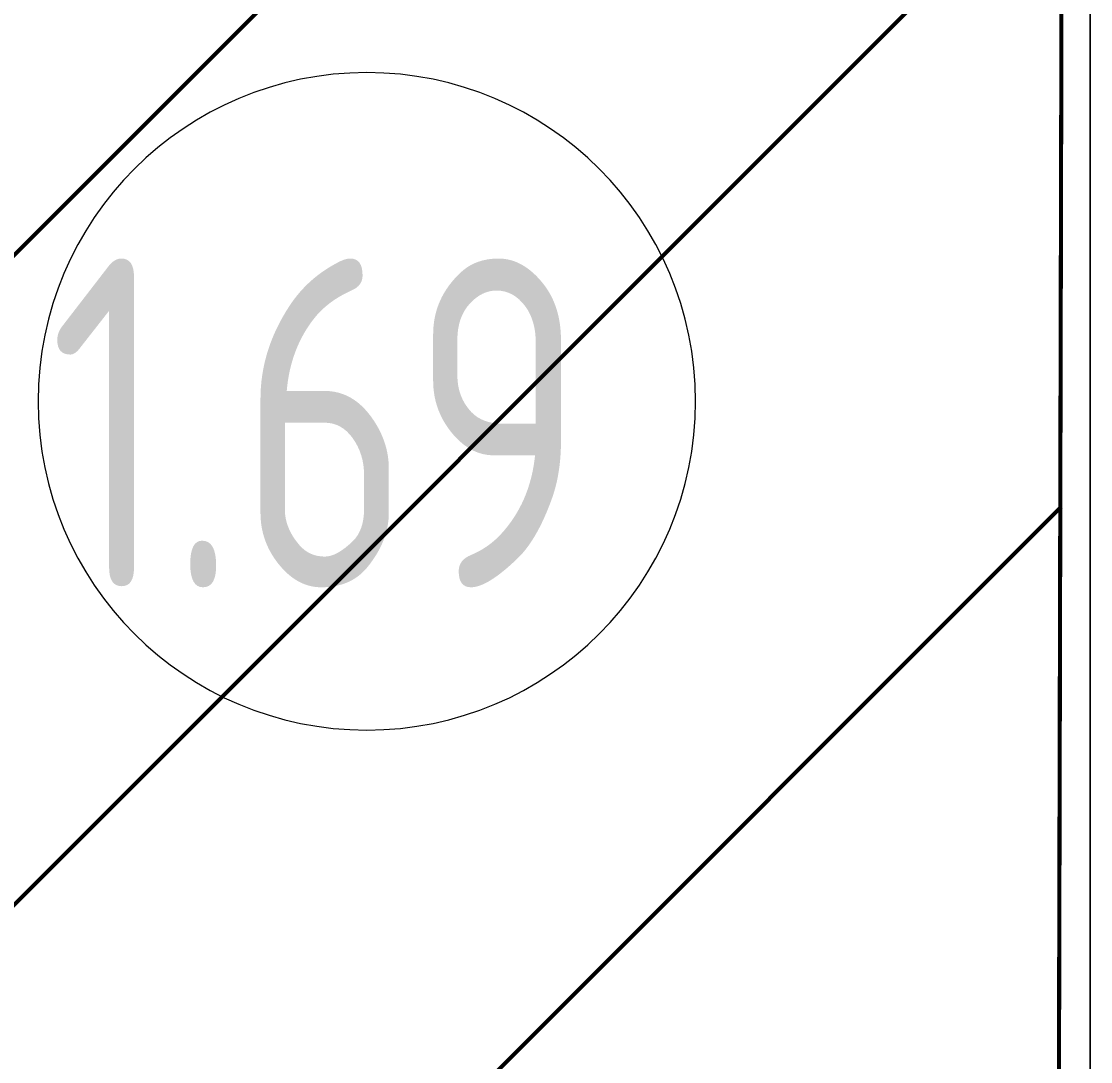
# Model space of a CAD drawing. Header units: millimetres. Extents: x -213547 to 415037, y -3642 to 106956.
# Drawn here: x 108088 to 109715, y 7080 to 8662 of the extents above; entities that cross this region are included whole.
import ezdxf

# ---------------------------------------------------------------- set-up
doc = ezdxf.new("R2010")
doc.units = ezdxf.units.MM
for name, color, linetype, lineweight in [('1)CF2', 3, 'Continuous', 30), ('10)FK4', 3, 'Continuous', 50), ('965 СКБ CF2', 5, 'Continuous', 50), ('A-AREA-IDEN', 7, 'Continuous', 9), ('A-FLOR', 7, 'Continuous', 9)]:
    doc.layers.add(name, color=color, linetype=linetype, lineweight=lineweight)
doc.layers.add('A-WALL-FNSH-1', color=9, linetype='Continuous', lineweight=5, true_color=0x808080)
doc.styles.add('СПДС', font='ГОСТ тип А.ttf', dxfattribs={"width": 0.9})

# ---------------------------------------------------------------- blocks, each defined once
blk = doc.blocks.new('Марка_Помещения - Номер-25198446-Объем проектирования 1 этажа')
at = {"layer": 'A-AREA-IDEN'}
for start, end in [(360, 180), (180, 360)]:
    blk.add_arc((0, 0), 2.5, start, end, dxfattribs=at)

msp = doc.modelspace()

# ---------------------------------------------------------------- hatches: boundary and pattern name
at = {"layer": '1)CF2'}
h = msp.add_hatch(dxfattribs=at)
h.set_pattern_fill('ANSI31', color=256, scale=220)
h.paths.add_polyline_path([(109674, 10121.1), (107396, 10126.4), (107377.5, 16.6), (109655.5, 11.3)])
at = {"layer": '965 СКБ CF2'}
h = msp.add_hatch(dxfattribs=at)
h.set_pattern_fill('ANSI31', color=256, scale=220)
h.paths.add_polyline_path([(109674, 10121.1), (107396, 10126.4), (107377.5, 16.6), (109655.5, 11.3)])

# ---------------------------------------------------------------- linework, layer by layer
at = {"layer": '10)FK4', "flags": 128}
for points in [[(109654.7, 2223.1), (109673.3, 10121.1), (107395.3, 10126.4), (107376.7, 2228.4)], [(109655.5, 2223.1), (109674, 10121.1), (107396, 10126.4), (107377.5, 2228.4)]]:
    msp.add_lwpolyline(points, close=True, dxfattribs=at)
at = {"layer": 'A-FLOR'}
msp.add_line((109714.7, 4868.9), (109714.7, 10243.9), dxfattribs=at)
at = {"layer": 'A-WALL-FNSH-1'}
msp.add_line((109713.7, 10242.9), (109713.7, 4943.9), dxfattribs=at)

# ---------------------------------------------------------------- block references
at = {"layer": 'A-AREA-IDEN', "xscale": 199.9999999999999, "yscale": 199.9999999999999, "zscale": 199.9999999999999}
msp.add_blockref('Марка_Помещения - Номер-25198446-Объем проектирования 1 этажа', (108613.8, 8084.2), dxfattribs=at)

# ---------------------------------------------------------------- texts
at = {"layer": 'A-AREA-IDEN', "insert": (108130, 8301.4), "char_height": 500, "width": 1212.151, "attachment_point": 1, "style": 'СПДС'}
msp.add_mtext('1.69', dxfattribs=at)

doc.saveas('drawing.dxf')
